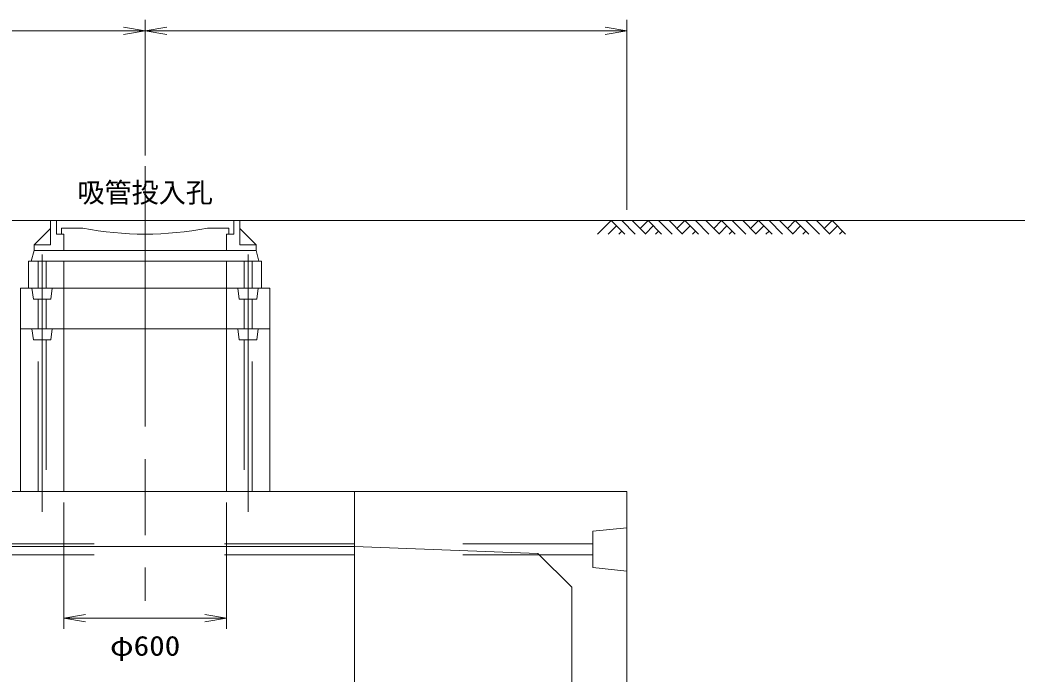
# Model space of a CAD drawing. Units: millimetres at full size; details may follow other scales. Extents: x 37600 to 71200, y -83280 to -59520.
# Drawn here: x 63391 to 67070, y -65943 to -63530 of the extents above; entities that cross this region are included whole.
import ezdxf
from ezdxf.enums import TextEntityAlignment as Align

# ---------------------------------------------------------------- set-up
doc = ezdxf.new("R2010")
doc.units = ezdxf.units.MM
doc.header["$LTSCALE"] = 80.0044
doc.linetypes.add('CHAIN', pattern=[18.5, 12, -1.5, 3.5, -1.5])
doc.linetypes.add('DASHED_SPACED', pattern=[12, 6, -6])
for name, color, linetype, lineweight in [('0_2', 4, 'Continuous', 13), ('寸法', 6, 'Continuous', 13), ('文字', 2, 'Continuous', 13), ('ﾊｯﾁﾝｸﾞ', 4, 'Continuous', 9)]:
    doc.layers.add(name, color=color, linetype=linetype, lineweight=lineweight)
doc.styles.add('ＭＳ ゴシック', font='')
doc.styles.get('ＭＳ ゴシック').set_extended_font_data('MS Gothic')

# ---------------------------------------------------------------- blocks, each defined once
blk = doc.blocks.new('open_arrow')
at = {"color": 0, "linetype": 'Continuous', "lineweight": -2}
blk.add_lwpolyline([(7.5, 1.25), (0, 0), (7.5, -1.25)], dxfattribs=at)

msp = doc.modelspace()

# ---------------------------------------------------------------- linework, layer by layer
at = {"layer": '0_2', "color": 2, "linetype": 'CHAIN'}
for p, q in [((63852.5, -64070), (63852.5, -65673)), ((63472.5, -64395), (63472.5, -65345)), ((64232.5, -64395), (64232.5, -65345))]:
    msp.add_line(p, q, dxfattribs=at)
at = {"layer": '0_2'}
for p, q in [((67780, -64270), (53100, -64270)), ((63503.5, -64270), (64201.5, -64270)), ((63503.5, -64360), (63503.5, -64270)), ((63525.5, -64320), (63525.5, -64270)), ((64179.5, -64320), (64179.5, -64270)), ((64201.5, -64360), (64201.5, -64270)), ((63442.5, -64360), (63503.5, -64299)), ((63525.5, -64320), (63552.5, -64320)), ((63544, -64298), (63622.5, -64298)), ((63544, -64320), (63544, -64298)), ((63552.5, -64380), (63552.5, -64320)), ((64082.5, -64298), (64161, -64298)), ((64152.5, -64320), (64179.5, -64320)), ((64152.5, -64380), (64152.5, -64320)), ((64161, -64320), (64161, -64298)), ((64201.5, -64299), (64262.5, -64360)), ((63442.5, -64380), (63442.5, -64360)), ((63442.5, -64360), (63503.5, -64360)), ((63442.5, -64380), (64262.5, -64380)), ((64262.5, -64360), (64201.5, -64360)), ((64262.5, -64380), (64262.5, -64360)), ((63442.5, -64420), (64262.5, -64420))]:
    msp.add_line(p, q, dxfattribs=at)
at = {"layer": '0_2', "linetype": 'DASHED_SPACED'}
for p, q in [((64625, -65463), (63080, -65463)), ((65505, -65463), (64625, -65463)), ((64625, -65503), (63080, -65503)), ((65505, -65503), (64625, -65503))]:
    msp.add_line(p, q, dxfattribs=at)
at = {"layer": '0_2', "color": 3}
msp.add_line((64625, -65473), (63080, -65473), dxfattribs=at)
at = {"layer": '0_2'}
msp.add_lwpolyline([(63442.5, -64380), (64262.5, -64380), (64272.5, -64420), (63432.5, -64420)], close=True, dxfattribs=at)
at = {"layer": '0_2', "color": 3}
for points in [[(63422.5, -64520), (64282.5, -64520), (64282.5, -64420), (63422.5, -64420)], [(63552.5, -64670), (64152.5, -64670), (64152.5, -64420), (63552.5, -64420)], [(63552.5, -64520), (64152.5, -64520), (64152.5, -64420), (63552.5, -64420)], [(63392.5, -64670), (64312.5, -64670), (64312.5, -64520), (63392.5, -64520)], [(63392.5, -65270), (64312.5, -65270), (64312.5, -64670), (63392.5, -64670)], [(63552.5, -65270), (64152.5, -65270), (64152.5, -64670), (63552.5, -64670)], [(64625, -67726), (63080, -67726), (63080, -65270), (64625, -65270)], [(64625, -65270), (65630, -65270), (65630, -67726), (64625, -67726)]]:
    msp.add_lwpolyline(points, close=True, dxfattribs=at)
at = {"layer": '0_2', "linetype": 'DASHED_SPACED'}
for points in [[(63487.5, -64520), (63457.5, -64520), (63457.5, -64420), (63487.5, -64420)], [(64217.5, -64520), (64247.5, -64520), (64247.5, -64420), (64217.5, -64420)], [(63505, -64560), (63440, -64560), (63435, -64520), (63510, -64520)], [(64200, -64560), (64265, -64560), (64270, -64520), (64195, -64520)], [(63487.5, -64670), (63457.5, -64670), (63457.5, -64560), (63487.5, -64560)], [(64217.5, -64670), (64247.5, -64670), (64247.5, -64560), (64217.5, -64560)], [(63505, -64710), (63440, -64710), (63435, -64670), (63510, -64670)], [(64200, -64710), (64265, -64710), (64270, -64670), (64195, -64670)], [(63487.5, -65270), (63457.5, -65270), (63457.5, -64710), (63487.5, -64710)], [(64217.5, -65270), (64247.5, -65270), (64247.5, -64710), (64217.5, -64710)], [(65630, -65563), (65505, -65550.5), (65505, -65415.5), (65630, -65403)]]:
    msp.add_lwpolyline(points, close=True, dxfattribs=at)
at = {"layer": '0_2', "color": 3}
for points in [[(63552.5, -64420), (64152.5, -64420), (63552.5, -64420)], [(64625, -65473), (65302, -65498), (65427, -65623), (65427, -67373), (65302, -67498), (64625, -67523)]]:
    msp.add_lwpolyline(points, dxfattribs=at)
at = {"layer": '0_2'}
msp.add_arc((63852.5, -63106.73), 1213.27, 259.07231, 280.92769, dxfattribs=at)
at = {"layer": '寸法'}
for p, q in [((63852.5, -64030), (63852.5, -63530)), ((63852.5, -64030), (63852.5, -63530)), ((65630, -64230), (65630, -63530)), ((56127.5, -63570), (63852.5, -63570)), ((65630, -63570), (63852.5, -63570)), ((63552.5, -65310), (63552.5, -65776.53)), ((64152.5, -65310), (64152.5, -65776.53)), ((63552.5, -65736.53), (64152.5, -65736.53))]:
    msp.add_line(p, q, dxfattribs=at)
at = {"layer": 'ﾊｯﾁﾝｸﾞ'}
for p, q in [((65522.35, -64320), (65572.35, -64270)), ((65572.35, -64270), (65622.35, -64320)), ((65611.24, -64270), (65661.24, -64320)), ((65650.13, -64270), (65700.13, -64320)), ((65679.18, -64299.05), (65708.24, -64270)), ((65708.24, -64270), (65758.24, -64320)), ((65747.13, -64270), (65797.13, -64320)), ((65786.02, -64270), (65836.02, -64320)), ((65815.07, -64299.05), (65844.12, -64270)), ((65844.12, -64270), (65894.12, -64320)), ((65883.01, -64270), (65933.01, -64320)), ((65921.9, -64270), (65971.9, -64320)), ((65950.95, -64299.05), (65980, -64270)), ((65980, -64270), (66030, -64320)), ((66018.89, -64270), (66068.89, -64320)), ((66057.78, -64270), (66107.78, -64320)), ((66086.83, -64299.05), (66115.88, -64270)), ((66115.88, -64270), (66165.88, -64320)), ((66154.77, -64270), (66204.77, -64320)), ((66193.66, -64270), (66243.66, -64320)), ((66222.71, -64299.05), (66251.76, -64270)), ((66251.76, -64270), (66301.76, -64320)), ((66290.65, -64270), (66340.65, -64320)), ((66329.54, -64270), (66379.54, -64320)), ((66358.59, -64299.05), (66387.65, -64270)), ((66387.65, -64270), (66437.65, -64320)), ((65561.24, -64320), (65591.8, -64289.44)), ((65600.13, -64320), (65611.24, -64308.89)), ((65698.63, -64318.5), (65727.68, -64289.44)), ((65736.02, -64320), (65747.13, -64308.89)), ((65834.51, -64318.5), (65863.56, -64289.44)), ((65871.9, -64320), (65883.01, -64308.89)), ((65970.39, -64318.5), (65999.44, -64289.44)), ((66007.78, -64320), (66018.89, -64308.89)), ((66106.28, -64318.5), (66135.33, -64289.44)), ((66143.66, -64320), (66154.77, -64308.89)), ((66242.16, -64318.5), (66271.21, -64289.44)), ((66279.54, -64320), (66290.65, -64308.89)), ((66378.04, -64318.5), (66407.09, -64289.44)), ((66415.43, -64320), (66426.54, -64308.89))]:
    msp.add_line(p, q, dxfattribs=at)

# ---------------------------------------------------------------- block references
at = {"layer": '寸法', "xscale": 10.7, "yscale": 10.7, "rotation": 180}
for p in [(63852.5, -63570), (65630, -63570), (64152.5, -65736.53)]:
    msp.add_blockref('open_arrow', p, dxfattribs=at)
at = {"layer": '寸法', "xscale": 10.7, "yscale": 10.7}
for p in [(63852.5, -63570), (63552.5, -65736.53)]:
    msp.add_blockref('open_arrow', p, dxfattribs=at)

# ---------------------------------------------------------------- texts
at = {"layer": '寸法', "style": 'ＭＳ ゴシック', "width": 1.15}
msp.add_text('φ600', height=73.31, dxfattribs=at).set_placement((63852.5, -65838.71), align=Align.MIDDLE_CENTER)
at = {"layer": '文字', "style": 'ＭＳ ゴシック'}
msp.add_text('吸管投入孔', height=73.31, dxfattribs=at).set_placement((63852.5, -64130), align=Align.TOP_CENTER)

doc.saveas('drawing.dxf')
